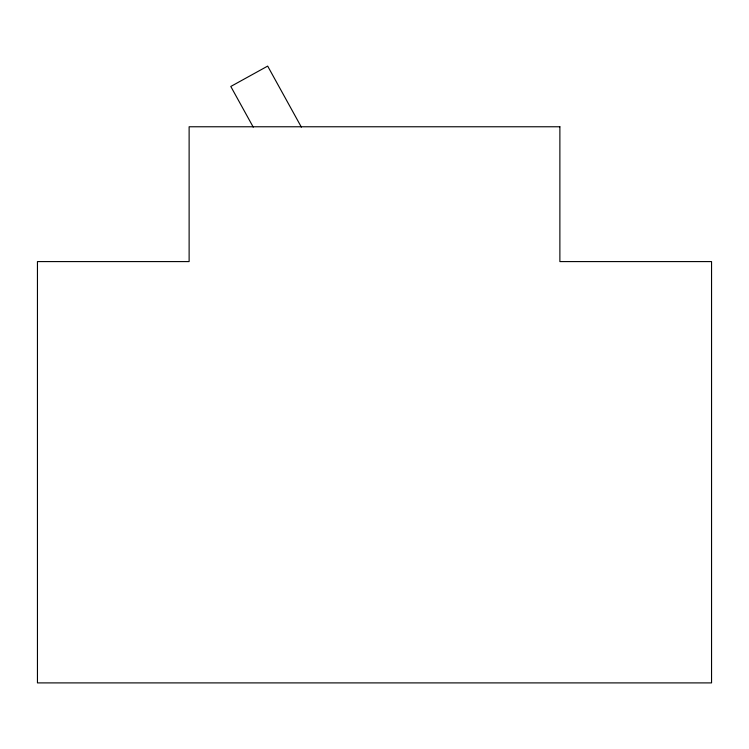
<?xml version="1.0" encoding="UTF-8"?>
<svg xmlns="http://www.w3.org/2000/svg" width="749" height="749" viewBox="0 0 749 749"><rect width="100%" height="100%" fill="white"/><g stroke="black" fill="none" stroke-linecap="round" stroke-linejoin="round"><path stroke-width="1.12" d="M301.379 127.152L267.674 66.099L230.795 86.463L253.265 127.161M559.878 126.768L189.123 126.768L189.123 261.588L37.45 261.588L37.45 682.901L711.55 682.901L711.55 261.588L559.878 261.588L559.878 126.768"/></g></svg>
